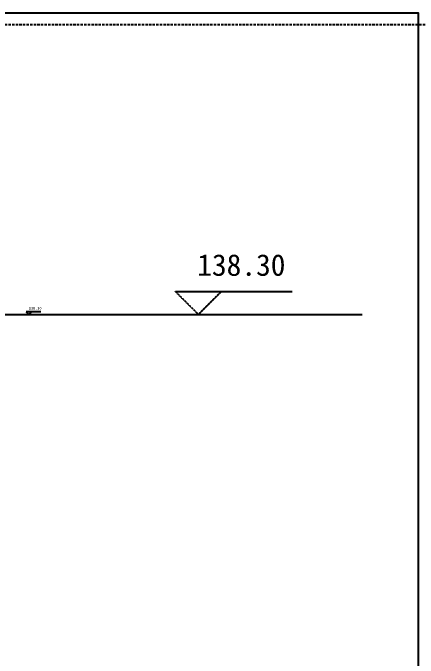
# Model space of a CAD drawing. Header units: millimetres. Extents: x 19684 to 58158, y -7929 to 13062.
# Drawn here: x 55627 to 58158, y 2732 to 6764 of the extents above; entities that cross this region are included whole.
import ezdxf

# ---------------------------------------------------------------- set-up
doc = ezdxf.new("R2010")
doc.units = ezdxf.units.MM
doc.linetypes.add('HIDDEN', pattern=[0.375, 0.25, -0.125])
doc.linetypes.add('HIDDEN2', pattern=[0.1875, 0.125, -0.0625])
for name, color, linetype in [('F-dim', 1, 'Continuous'), ('F-text', 7, 'Continuous'), ('HIDDEN', 1, 'HIDDEN')]:
    doc.layers.add(name, color=color, linetype=linetype)
doc.styles.add('F-simhei', font='')
doc.styles.get('F-simhei').set_extended_font_data('SimHei')

msp = doc.modelspace()

# ---------------------------------------------------------------- linework, layer by layer
at = {"color": 251, "linetype": 'HIDDEN2', "ltscale": 120, "true_color": 0x636466}
msp.add_xline((36035.7, 6688.95), (-1, 0), dxfattribs=at)
msp.add_lwpolyline([(47534.75, 6763.59), (58157.99, 6763.59), (58157.99, -2179.01), (47534.75, -2179.01)], close=True)
at = {"layer": 'F-dim'}
msp.add_line((54390.32, 4879.3), (57808.72, 4879.3), dxfattribs=at)
at = {"layer": 'HIDDEN'}
for p, q in [((56785.99, 4879.3), (56642.8, 5022.49)), ((56642.8, 5022.49), (57370.35, 5022.49)), ((56785.99, 4879.3), (56929.19, 5022.49)), ((55727.71, 4879.3), (55709.81, 4897.19)), ((55709.81, 4897.19), (55800.76, 4897.19)), ((55727.71, 4879.3), (55745.61, 4897.19))]:
    msp.add_line(p, q, dxfattribs=at)

# ---------------------------------------------------------------- texts
at = {"layer": 'F-text', "style": 'F-simhei'}
for height, p in [(135, (56778.32, 5120.79)), (16.875, (55726.75, 4909.48))]:
    msp.add_text('138.30', height=height, dxfattribs=at).set_placement(p)

doc.saveas('drawing.dxf')
